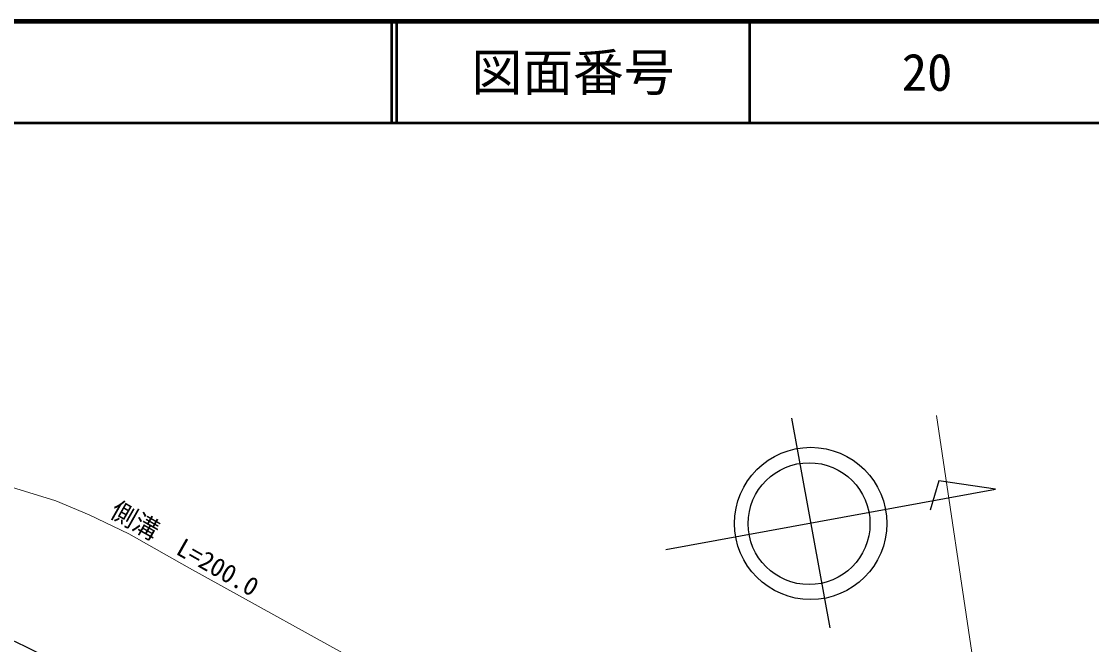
# Model space of a CAD drawing. Units: millimetres at full size, sheet at 1:1000; details may follow other scales. Extents: x 40000 to 680000, y 20000 to 380000.
# Drawn here: x 472282 to 577706, y 318645 to 380000 of the extents above; entities that cross this region are included whole.
import ezdxf
from ezdxf.enums import TextEntityAlignment as Align

# ---------------------------------------------------------------- set-up
doc = ezdxf.new("R2010")
doc.units = ezdxf.units.MM
doc.header["$LTSCALE"] = 1000
for name, color, linetype, lineweight in [('M-BGD', 7, 'Continuous', 25), ('M-BMK-SRVR', 3, 'Continuous', 25), ('M-STR-HTXT', 7, 'Continuous', 13), ('M-TTL', 2, 'Continuous', 140), ('M-TTL-LINE', 7, 'Continuous', 50)]:
    doc.layers.add(name, color=color, linetype=linetype, lineweight=lineweight)
doc.layers.add('M-TTL-TXT', color=7, linetype='Continuous')
doc.styles.add('ＭＳ ゴシック', font='')
doc.styles.get('ＭＳ ゴシック').set_extended_font_data('MS Gothic')

msp = doc.modelspace()

# ---------------------------------------------------------------- linework, layer by layer
at = {"layer": 'M-BGD'}
msp.add_lwpolyline([(468882, 319975), (470161, 319563), (471240, 319130), (472604, 318496), (474317, 317640), (476263, 316583), (477872, 315662), (479195, 314900), (481291, 313726), (483734, 312450), (486159, 311227), (488144, 310321)], dxfattribs=at)
at = {"layer": 'M-BMK-SRVR'}
for p, q in [((548134, 340940), (551915, 320283)), ((562642, 334757), (561801, 331876)), ((568251, 333947), (562642, 334757)), ((535761, 328001), (568251, 333947))]:
    msp.add_line(p, q, dxfattribs=at)
for centre, radius in [((550032, 330570), 7500), ((549875, 330550), 6000)]:
    msp.add_circle(centre, radius, dxfattribs=at)
at = {"layer": 'M-STR-HTXT'}
msp.add_line((568396, 300987), (562437, 341213), dxfattribs=at)
msp.add_lwpolyline([(566268, 315356), (529315, 310286), (525933, 310018), (522365, 310277), (518642, 310979), (515103, 312026), (512150, 313244), (507600, 315794), (488836, 326165), (482861, 329556), (478965, 331435), (475658, 332784), (471313, 334144)], dxfattribs=at)
at = {"layer": 'M-TTL'}
msp.add_line((680000, 380000), (40000, 380000), dxfattribs=at)
at = {"layer": 'M-TTL-LINE'}
for p, q in [((508747, 380000), (508747, 370000)), ((509247, 380000), (509247, 370000)), ((543997, 380000), (543997, 370000)), ((40000, 370000), (680000, 370000))]:
    msp.add_line(p, q, dxfattribs=at)

# ---------------------------------------------------------------- texts
at = {"layer": 'M-STR-HTXT', "style": 'ＭＳ ゴシック'}
msp.add_text('側溝  L=200.0', height=1833, rotation=330.428, dxfattribs=at).set_placement((480597, 330841), align=Align.BOTTOM_LEFT)
at = {"layer": 'M-TTL-TXT', "style": 'ＭＳ ゴシック'}
for s, p in [('図面番号', (526622, 375000)), ('20', (561497, 375000))]:
    msp.add_text(s, height=3666, dxfattribs=at).set_placement(p, align=Align.MIDDLE_CENTER)

doc.saveas('drawing.dxf')
